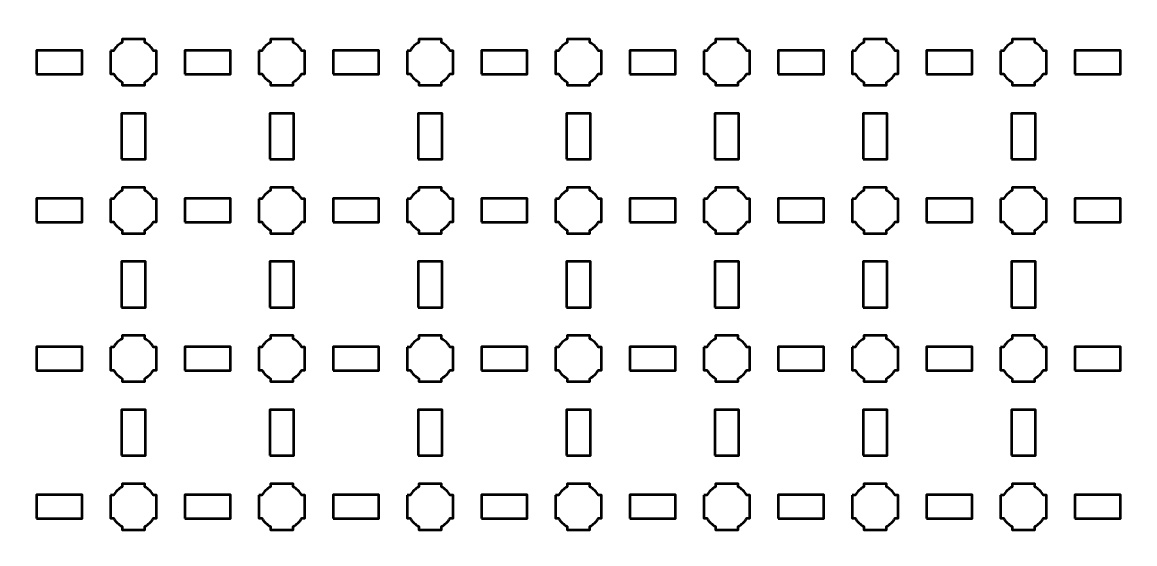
# Model space of a CAD drawing. Header units: centimetres. Extents: x -40.1 to 19.1, y -44.5 to 14.8.
# Drawn here: x -11 to 4, y -30.35 to -23.31 of the extents above; entities that cross this region are included whole.
import ezdxf

# ---------------------------------------------------------------- set-up
doc = ezdxf.new("R2010")
doc.units = ezdxf.units.CM
doc.header["$MEASUREMENT"] = 0
doc.layers.add('Layer 1', color=7, linetype='Continuous')

msp = doc.modelspace()

# ---------------------------------------------------------------- linework, layer by layer
at = {"layer": 'Layer 1', "color": 250, "lineweight": 53}
for points in [[(-10.81, -24.01), (-10.19, -24.01), (-10.19, -23.69), (-10.81, -23.69), (-10.81, -24.01)], [(-8.81, -24.01), (-8.19, -24.01), (-8.19, -23.69), (-8.81, -23.69), (-8.81, -24.01)], [(-6.81, -24.01), (-6.19, -24.01), (-6.19, -23.69), (-6.81, -23.69), (-6.81, -24.01)], [(-4.81, -24.01), (-4.19, -24.01), (-4.19, -23.69), (-4.81, -23.69), (-4.81, -24.01)], [(-2.81, -24.01), (-2.19, -24.01), (-2.19, -23.69), (-2.81, -23.69), (-2.81, -24.01)], [(-0.81, -24.01), (-0.19, -24.01), (-0.19, -23.69), (-0.81, -23.69), (-0.81, -24.01)], [(1.19, -24.01), (1.81, -24.01), (1.81, -23.69), (1.19, -23.69), (1.19, -24.01)], [(3.19, -24.01), (3.81, -24.01), (3.81, -23.69), (3.19, -23.69), (3.19, -24.01)], [(-9.66, -25.16), (-9.34, -25.16), (-9.34, -24.54), (-9.66, -24.54), (-9.66, -25.16)], [(-7.66, -25.16), (-7.34, -25.16), (-7.34, -24.54), (-7.66, -24.54), (-7.66, -25.16)], [(-5.66, -25.16), (-5.34, -25.16), (-5.34, -24.54), (-5.66, -24.54), (-5.66, -25.16)], [(-3.66, -25.16), (-3.34, -25.16), (-3.34, -24.54), (-3.66, -24.54), (-3.66, -25.16)], [(-1.66, -25.16), (-1.34, -25.16), (-1.34, -24.54), (-1.66, -24.54), (-1.66, -25.16)], [(0.34, -25.16), (0.66, -25.16), (0.66, -24.54), (0.34, -24.54), (0.34, -25.16)], [(2.34, -25.16), (2.66, -25.16), (2.66, -24.54), (2.34, -24.54), (2.34, -25.16)], [(-10.81, -26.01), (-10.19, -26.01), (-10.19, -25.69), (-10.81, -25.69), (-10.81, -26.01)], [(-8.81, -26.01), (-8.19, -26.01), (-8.19, -25.69), (-8.81, -25.69), (-8.81, -26.01)], [(-6.81, -26.01), (-6.19, -26.01), (-6.19, -25.69), (-6.81, -25.69), (-6.81, -26.01)], [(-4.81, -26.01), (-4.19, -26.01), (-4.19, -25.69), (-4.81, -25.69), (-4.81, -26.01)], [(-2.81, -26.01), (-2.19, -26.01), (-2.19, -25.69), (-2.81, -25.69), (-2.81, -26.01)], [(-0.81, -26.01), (-0.19, -26.01), (-0.19, -25.69), (-0.81, -25.69), (-0.81, -26.01)], [(1.19, -26.01), (1.81, -26.01), (1.81, -25.69), (1.19, -25.69), (1.19, -26.01)], [(3.19, -26.01), (3.81, -26.01), (3.81, -25.69), (3.19, -25.69), (3.19, -26.01)], [(-9.66, -27.16), (-9.34, -27.16), (-9.34, -26.54), (-9.66, -26.54), (-9.66, -27.16)], [(-7.66, -27.16), (-7.34, -27.16), (-7.34, -26.54), (-7.66, -26.54), (-7.66, -27.16)], [(-5.66, -27.16), (-5.34, -27.16), (-5.34, -26.54), (-5.66, -26.54), (-5.66, -27.16)], [(-3.66, -27.16), (-3.34, -27.16), (-3.34, -26.54), (-3.66, -26.54), (-3.66, -27.16)], [(-1.66, -27.16), (-1.34, -27.16), (-1.34, -26.54), (-1.66, -26.54), (-1.66, -27.16)], [(0.34, -27.16), (0.66, -27.16), (0.66, -26.54), (0.34, -26.54), (0.34, -27.16)], [(2.34, -27.16), (2.66, -27.16), (2.66, -26.54), (2.34, -26.54), (2.34, -27.16)], [(-10.81, -28.01), (-10.19, -28.01), (-10.19, -27.69), (-10.81, -27.69), (-10.81, -28.01)], [(-8.81, -28.01), (-8.19, -28.01), (-8.19, -27.69), (-8.81, -27.69), (-8.81, -28.01)], [(-6.81, -28.01), (-6.19, -28.01), (-6.19, -27.69), (-6.81, -27.69), (-6.81, -28.01)], [(-4.81, -28.01), (-4.19, -28.01), (-4.19, -27.69), (-4.81, -27.69), (-4.81, -28.01)], [(-2.81, -28.01), (-2.19, -28.01), (-2.19, -27.69), (-2.81, -27.69), (-2.81, -28.01)], [(-0.81, -28.01), (-0.19, -28.01), (-0.19, -27.69), (-0.81, -27.69), (-0.81, -28.01)], [(1.19, -28.01), (1.81, -28.01), (1.81, -27.69), (1.19, -27.69), (1.19, -28.01)], [(3.19, -28.01), (3.81, -28.01), (3.81, -27.69), (3.19, -27.69), (3.19, -28.01)], [(-9.66, -29.16), (-9.34, -29.16), (-9.34, -28.54), (-9.66, -28.54), (-9.66, -29.16)], [(-7.66, -29.16), (-7.34, -29.16), (-7.34, -28.54), (-7.66, -28.54), (-7.66, -29.16)], [(-5.66, -29.16), (-5.34, -29.16), (-5.34, -28.54), (-5.66, -28.54), (-5.66, -29.16)], [(-3.66, -29.16), (-3.34, -29.16), (-3.34, -28.54), (-3.66, -28.54), (-3.66, -29.16)], [(-1.66, -29.16), (-1.34, -29.16), (-1.34, -28.54), (-1.66, -28.54), (-1.66, -29.16)], [(0.34, -29.16), (0.66, -29.16), (0.66, -28.54), (0.34, -28.54), (0.34, -29.16)], [(2.34, -29.16), (2.66, -29.16), (2.66, -28.54), (2.34, -28.54), (2.34, -29.16)], [(-10.81, -30.01), (-10.19, -30.01), (-10.19, -29.69), (-10.81, -29.69), (-10.81, -30.01)], [(-8.81, -30.01), (-8.19, -30.01), (-8.19, -29.69), (-8.81, -29.69), (-8.81, -30.01)], [(-6.81, -30.01), (-6.19, -30.01), (-6.19, -29.69), (-6.81, -29.69), (-6.81, -30.01)], [(-4.81, -30.01), (-4.19, -30.01), (-4.19, -29.69), (-4.81, -29.69), (-4.81, -30.01)], [(-2.81, -30.01), (-2.19, -30.01), (-2.19, -29.69), (-2.81, -29.69), (-2.81, -30.01)], [(-0.81, -30.01), (-0.19, -30.01), (-0.19, -29.69), (-0.81, -29.69), (-0.81, -30.01)], [(1.19, -30.01), (1.81, -30.01), (1.81, -29.69), (1.19, -29.69), (1.19, -30.01)], [(3.19, -30.01), (3.81, -30.01), (3.81, -29.69), (3.19, -29.69), (3.19, -30.01)]]:
    msp.add_lwpolyline(points, close=True, dxfattribs=at)
msp.add_open_spline([(-40.15, -44), (-40.15, -44), (-40.15, 14.3), (-40.15, 14.3), (-40.15, 14.3), (-40.15, 14.57609), (-39.92609, 14.8), (-39.65, 14.8), (-39.65, 14.8), (-39.65, 14.8), (18.65, 14.8), (18.65, 14.8), (18.65, 14.8), (18.92609, 14.8), (19.15, 14.57609), (19.15, 14.3), (19.15, 14.3), (19.15, 14.3), (19.15, -44), (19.15, -44), (19.15, -44), (19.15, -44.27609), (18.92609, -44.5), (18.65, -44.5), (18.65, -44.5), (18.65, -44.5), (-39.65, -44.5), (-39.65, -44.5), (-39.65, -44.5), (-39.92609, -44.5), (-40.15, -44.27609), (-40.15, -44)], degree=3, knots=[0, 0, 0, 0, 0.125, 0.125, 0.125, 0.125, 0.25, 0.25, 0.25, 0.25, 0.375, 0.375, 0.375, 0.375, 0.5, 0.5, 0.5, 0.5, 0.625, 0.625, 0.625, 0.625, 0.75, 0.75, 0.75, 0.75, 0.875, 0.875, 0.875, 0.875, 1, 1, 1, 1], dxfattribs=at)
at = {"layer": 'Layer 1', "lineweight": 53}
for points in [[(-9.81, -23.695), (-9.81, -23.695), (-9.76851, -23.695), (-9.76851, -23.695), (-9.76851, -23.695), (-9.74128, -23.64795), (-9.70205, -23.60872), (-9.655, -23.58149), (-9.655, -23.58149), (-9.655, -23.58149), (-9.655, -23.54), (-9.655, -23.54), (-9.655, -23.54), (-9.655, -23.54), (-9.5, -23.54), (-9.5, -23.54), (-9.5, -23.54), (-9.5, -23.54), (-9.345, -23.54), (-9.345, -23.54), (-9.345, -23.54), (-9.345, -23.54), (-9.345, -23.58149), (-9.345, -23.58149), (-9.345, -23.58149), (-9.29795, -23.60872), (-9.25872, -23.64795), (-9.23149, -23.695), (-9.23149, -23.695), (-9.23149, -23.695), (-9.19, -23.695), (-9.19, -23.695), (-9.19, -23.695), (-9.19, -23.695), (-9.19, -23.85), (-9.19, -23.85), (-9.19, -23.85), (-9.19, -23.85), (-9.19, -24.005), (-9.19, -24.005), (-9.19, -24.005), (-9.19, -24.005), (-9.23149, -24.005), (-9.23149, -24.005), (-9.23149, -24.005), (-9.25872, -24.05205), (-9.29795, -24.09128), (-9.345, -24.11851), (-9.345, -24.11851), (-9.345, -24.11851), (-9.345, -24.16), (-9.345, -24.16), (-9.345, -24.16), (-9.345, -24.16), (-9.5, -24.16), (-9.5, -24.16), (-9.5, -24.16), (-9.5, -24.16), (-9.655, -24.16), (-9.655, -24.16), (-9.655, -24.16), (-9.655, -24.16), (-9.655, -24.11851), (-9.655, -24.11851), (-9.655, -24.11851), (-9.70205, -24.09128), (-9.74128, -24.05205), (-9.76851, -24.005), (-9.76851, -24.005), (-9.76851, -24.005), (-9.81, -24.005), (-9.81, -24.005), (-9.81, -24.005), (-9.81, -24.005), (-9.81, -23.85), (-9.81, -23.85), (-9.81, -23.85), (-9.81, -23.85), (-9.81, -23.695), (-9.81, -23.695)], [(-7.81, -23.695), (-7.81, -23.695), (-7.76851, -23.695), (-7.76851, -23.695), (-7.76851, -23.695), (-7.74128, -23.64795), (-7.70205, -23.60872), (-7.655, -23.58149), (-7.655, -23.58149), (-7.655, -23.58149), (-7.655, -23.54), (-7.655, -23.54), (-7.655, -23.54), (-7.655, -23.54), (-7.5, -23.54), (-7.5, -23.54), (-7.5, -23.54), (-7.5, -23.54), (-7.345, -23.54), (-7.345, -23.54), (-7.345, -23.54), (-7.345, -23.54), (-7.345, -23.58149), (-7.345, -23.58149), (-7.345, -23.58149), (-7.29795, -23.60872), (-7.25872, -23.64795), (-7.23149, -23.695), (-7.23149, -23.695), (-7.23149, -23.695), (-7.19, -23.695), (-7.19, -23.695), (-7.19, -23.695), (-7.19, -23.695), (-7.19, -23.85), (-7.19, -23.85), (-7.19, -23.85), (-7.19, -23.85), (-7.19, -24.005), (-7.19, -24.005), (-7.19, -24.005), (-7.19, -24.005), (-7.23149, -24.005), (-7.23149, -24.005), (-7.23149, -24.005), (-7.25872, -24.05205), (-7.29795, -24.09128), (-7.345, -24.11851), (-7.345, -24.11851), (-7.345, -24.11851), (-7.345, -24.16), (-7.345, -24.16), (-7.345, -24.16), (-7.345, -24.16), (-7.5, -24.16), (-7.5, -24.16), (-7.5, -24.16), (-7.5, -24.16), (-7.655, -24.16), (-7.655, -24.16), (-7.655, -24.16), (-7.655, -24.16), (-7.655, -24.11851), (-7.655, -24.11851), (-7.655, -24.11851), (-7.70205, -24.09128), (-7.74128, -24.05205), (-7.76851, -24.005), (-7.76851, -24.005), (-7.76851, -24.005), (-7.81, -24.005), (-7.81, -24.005), (-7.81, -24.005), (-7.81, -24.005), (-7.81, -23.85), (-7.81, -23.85), (-7.81, -23.85), (-7.81, -23.85), (-7.81, -23.695), (-7.81, -23.695)], [(-5.81, -23.695), (-5.81, -23.695), (-5.76851, -23.695), (-5.76851, -23.695), (-5.76851, -23.695), (-5.74128, -23.64795), (-5.70205, -23.60872), (-5.655, -23.58149), (-5.655, -23.58149), (-5.655, -23.58149), (-5.655, -23.54), (-5.655, -23.54), (-5.655, -23.54), (-5.655, -23.54), (-5.5, -23.54), (-5.5, -23.54), (-5.5, -23.54), (-5.5, -23.54), (-5.345, -23.54), (-5.345, -23.54), (-5.345, -23.54), (-5.345, -23.54), (-5.345, -23.58149), (-5.345, -23.58149), (-5.345, -23.58149), (-5.29795, -23.60872), (-5.25872, -23.64795), (-5.23149, -23.695), (-5.23149, -23.695), (-5.23149, -23.695), (-5.19, -23.695), (-5.19, -23.695), (-5.19, -23.695), (-5.19, -23.695), (-5.19, -23.85), (-5.19, -23.85), (-5.19, -23.85), (-5.19, -23.85), (-5.19, -24.005), (-5.19, -24.005), (-5.19, -24.005), (-5.19, -24.005), (-5.23149, -24.005), (-5.23149, -24.005), (-5.23149, -24.005), (-5.25872, -24.05205), (-5.29795, -24.09128), (-5.345, -24.11851), (-5.345, -24.11851), (-5.345, -24.11851), (-5.345, -24.16), (-5.345, -24.16), (-5.345, -24.16), (-5.345, -24.16), (-5.5, -24.16), (-5.5, -24.16), (-5.5, -24.16), (-5.5, -24.16), (-5.655, -24.16), (-5.655, -24.16), (-5.655, -24.16), (-5.655, -24.16), (-5.655, -24.11851), (-5.655, -24.11851), (-5.655, -24.11851), (-5.70205, -24.09128), (-5.74128, -24.05205), (-5.76851, -24.005), (-5.76851, -24.005), (-5.76851, -24.005), (-5.81, -24.005), (-5.81, -24.005), (-5.81, -24.005), (-5.81, -24.005), (-5.81, -23.85), (-5.81, -23.85), (-5.81, -23.85), (-5.81, -23.85), (-5.81, -23.695), (-5.81, -23.695)], [(-3.81, -23.695), (-3.81, -23.695), (-3.76851, -23.695), (-3.76851, -23.695), (-3.76851, -23.695), (-3.74128, -23.64795), (-3.70205, -23.60872), (-3.655, -23.58149), (-3.655, -23.58149), (-3.655, -23.58149), (-3.655, -23.54), (-3.655, -23.54), (-3.655, -23.54), (-3.655, -23.54), (-3.5, -23.54), (-3.5, -23.54), (-3.5, -23.54), (-3.5, -23.54), (-3.345, -23.54), (-3.345, -23.54), (-3.345, -23.54), (-3.345, -23.54), (-3.345, -23.58149), (-3.345, -23.58149), (-3.345, -23.58149), (-3.29795, -23.60872), (-3.25872, -23.64795), (-3.23149, -23.695), (-3.23149, -23.695), (-3.23149, -23.695), (-3.19, -23.695), (-3.19, -23.695), (-3.19, -23.695), (-3.19, -23.695), (-3.19, -23.85), (-3.19, -23.85), (-3.19, -23.85), (-3.19, -23.85), (-3.19, -24.005), (-3.19, -24.005), (-3.19, -24.005), (-3.19, -24.005), (-3.23149, -24.005), (-3.23149, -24.005), (-3.23149, -24.005), (-3.25872, -24.05205), (-3.29795, -24.09128), (-3.345, -24.11851), (-3.345, -24.11851), (-3.345, -24.11851), (-3.345, -24.16), (-3.345, -24.16), (-3.345, -24.16), (-3.345, -24.16), (-3.5, -24.16), (-3.5, -24.16), (-3.5, -24.16), (-3.5, -24.16), (-3.655, -24.16), (-3.655, -24.16), (-3.655, -24.16), (-3.655, -24.16), (-3.655, -24.11851), (-3.655, -24.11851), (-3.655, -24.11851), (-3.70205, -24.09128), (-3.74128, -24.05205), (-3.76851, -24.005), (-3.76851, -24.005), (-3.76851, -24.005), (-3.81, -24.005), (-3.81, -24.005), (-3.81, -24.005), (-3.81, -24.005), (-3.81, -23.85), (-3.81, -23.85), (-3.81, -23.85), (-3.81, -23.85), (-3.81, -23.695), (-3.81, -23.695)], [(-1.81, -23.695), (-1.81, -23.695), (-1.76851, -23.695), (-1.76851, -23.695), (-1.76851, -23.695), (-1.74128, -23.64795), (-1.70205, -23.60872), (-1.655, -23.58149), (-1.655, -23.58149), (-1.655, -23.58149), (-1.655, -23.54), (-1.655, -23.54), (-1.655, -23.54), (-1.655, -23.54), (-1.5, -23.54), (-1.5, -23.54), (-1.5, -23.54), (-1.5, -23.54), (-1.345, -23.54), (-1.345, -23.54), (-1.345, -23.54), (-1.345, -23.54), (-1.345, -23.58149), (-1.345, -23.58149), (-1.345, -23.58149), (-1.29795, -23.60872), (-1.25872, -23.64795), (-1.23149, -23.695), (-1.23149, -23.695), (-1.23149, -23.695), (-1.19, -23.695), (-1.19, -23.695), (-1.19, -23.695), (-1.19, -23.695), (-1.19, -23.85), (-1.19, -23.85), (-1.19, -23.85), (-1.19, -23.85), (-1.19, -24.005), (-1.19, -24.005), (-1.19, -24.005), (-1.19, -24.005), (-1.23149, -24.005), (-1.23149, -24.005), (-1.23149, -24.005), (-1.25872, -24.05205), (-1.29795, -24.09128), (-1.345, -24.11851), (-1.345, -24.11851), (-1.345, -24.11851), (-1.345, -24.16), (-1.345, -24.16), (-1.345, -24.16), (-1.345, -24.16), (-1.5, -24.16), (-1.5, -24.16), (-1.5, -24.16), (-1.5, -24.16), (-1.655, -24.16), (-1.655, -24.16), (-1.655, -24.16), (-1.655, -24.16), (-1.655, -24.11851), (-1.655, -24.11851), (-1.655, -24.11851), (-1.70205, -24.09128), (-1.74128, -24.05205), (-1.76851, -24.005), (-1.76851, -24.005), (-1.76851, -24.005), (-1.81, -24.005), (-1.81, -24.005), (-1.81, -24.005), (-1.81, -24.005), (-1.81, -23.85), (-1.81, -23.85), (-1.81, -23.85), (-1.81, -23.85), (-1.81, -23.695), (-1.81, -23.695)], [(0.19, -23.695), (0.19, -23.695), (0.23149, -23.695), (0.23149, -23.695), (0.23149, -23.695), (0.25872, -23.64795), (0.29795, -23.60872), (0.345, -23.58149), (0.345, -23.58149), (0.345, -23.58149), (0.345, -23.54), (0.345, -23.54), (0.345, -23.54), (0.345, -23.54), (0.5, -23.54), (0.5, -23.54), (0.5, -23.54), (0.5, -23.54), (0.655, -23.54), (0.655, -23.54), (0.655, -23.54), (0.655, -23.54), (0.655, -23.58149), (0.655, -23.58149), (0.655, -23.58149), (0.70205, -23.60872), (0.74128, -23.64795), (0.76851, -23.695), (0.76851, -23.695), (0.76851, -23.695), (0.81, -23.695), (0.81, -23.695), (0.81, -23.695), (0.81, -23.695), (0.81, -23.85), (0.81, -23.85), (0.81, -23.85), (0.81, -23.85), (0.81, -24.005), (0.81, -24.005), (0.81, -24.005), (0.81, -24.005), (0.76851, -24.005), (0.76851, -24.005), (0.76851, -24.005), (0.74128, -24.05205), (0.70205, -24.09128), (0.655, -24.11851), (0.655, -24.11851), (0.655, -24.11851), (0.655, -24.16), (0.655, -24.16), (0.655, -24.16), (0.655, -24.16), (0.5, -24.16), (0.5, -24.16), (0.5, -24.16), (0.5, -24.16), (0.345, -24.16), (0.345, -24.16), (0.345, -24.16), (0.345, -24.16), (0.345, -24.11851), (0.345, -24.11851), (0.345, -24.11851), (0.29795, -24.09128), (0.25872, -24.05205), (0.23149, -24.005), (0.23149, -24.005), (0.23149, -24.005), (0.19, -24.005), (0.19, -24.005), (0.19, -24.005), (0.19, -24.005), (0.19, -23.85), (0.19, -23.85), (0.19, -23.85), (0.19, -23.85), (0.19, -23.695), (0.19, -23.695)], [(2.19, -23.695), (2.19, -23.695), (2.23149, -23.695), (2.23149, -23.695), (2.23149, -23.695), (2.25872, -23.64795), (2.29795, -23.60872), (2.345, -23.58149), (2.345, -23.58149), (2.345, -23.58149), (2.345, -23.54), (2.345, -23.54), (2.345, -23.54), (2.345, -23.54), (2.5, -23.54), (2.5, -23.54), (2.5, -23.54), (2.5, -23.54), (2.655, -23.54), (2.655, -23.54), (2.655, -23.54), (2.655, -23.54), (2.655, -23.58149), (2.655, -23.58149), (2.655, -23.58149), (2.70205, -23.60872), (2.74128, -23.64795), (2.76851, -23.695), (2.76851, -23.695), (2.76851, -23.695), (2.81, -23.695), (2.81, -23.695), (2.81, -23.695), (2.81, -23.695), (2.81, -23.85), (2.81, -23.85), (2.81, -23.85), (2.81, -23.85), (2.81, -24.005), (2.81, -24.005), (2.81, -24.005), (2.81, -24.005), (2.76851, -24.005), (2.76851, -24.005), (2.76851, -24.005), (2.74128, -24.05205), (2.70205, -24.09128), (2.655, -24.11851), (2.655, -24.11851), (2.655, -24.11851), (2.655, -24.16), (2.655, -24.16), (2.655, -24.16), (2.655, -24.16), (2.5, -24.16), (2.5, -24.16), (2.5, -24.16), (2.5, -24.16), (2.345, -24.16), (2.345, -24.16), (2.345, -24.16), (2.345, -24.16), (2.345, -24.11851), (2.345, -24.11851), (2.345, -24.11851), (2.29795, -24.09128), (2.25872, -24.05205), (2.23149, -24.005), (2.23149, -24.005), (2.23149, -24.005), (2.19, -24.005), (2.19, -24.005), (2.19, -24.005), (2.19, -24.005), (2.19, -23.85), (2.19, -23.85), (2.19, -23.85), (2.19, -23.85), (2.19, -23.695), (2.19, -23.695)], [(-9.81, -25.695), (-9.81, -25.695), (-9.76851, -25.695), (-9.76851, -25.695), (-9.76851, -25.695), (-9.74128, -25.64795), (-9.70205, -25.60872), (-9.655, -25.58149), (-9.655, -25.58149), (-9.655, -25.58149), (-9.655, -25.54), (-9.655, -25.54), (-9.655, -25.54), (-9.655, -25.54), (-9.5, -25.54), (-9.5, -25.54), (-9.5, -25.54), (-9.5, -25.54), (-9.345, -25.54), (-9.345, -25.54), (-9.345, -25.54), (-9.345, -25.54), (-9.345, -25.58149), (-9.345, -25.58149), (-9.345, -25.58149), (-9.29795, -25.60872), (-9.25872, -25.64795), (-9.23149, -25.695), (-9.23149, -25.695), (-9.23149, -25.695), (-9.19, -25.695), (-9.19, -25.695), (-9.19, -25.695), (-9.19, -25.695), (-9.19, -25.85), (-9.19, -25.85), (-9.19, -25.85), (-9.19, -25.85), (-9.19, -26.005), (-9.19, -26.005), (-9.19, -26.005), (-9.19, -26.005), (-9.23149, -26.005), (-9.23149, -26.005), (-9.23149, -26.005), (-9.25872, -26.05205), (-9.29795, -26.09128), (-9.345, -26.11851), (-9.345, -26.11851), (-9.345, -26.11851), (-9.345, -26.16), (-9.345, -26.16), (-9.345, -26.16), (-9.345, -26.16), (-9.5, -26.16), (-9.5, -26.16), (-9.5, -26.16), (-9.5, -26.16), (-9.655, -26.16), (-9.655, -26.16), (-9.655, -26.16), (-9.655, -26.16), (-9.655, -26.11851), (-9.655, -26.11851), (-9.655, -26.11851), (-9.70205, -26.09128), (-9.74128, -26.05205), (-9.76851, -26.005), (-9.76851, -26.005), (-9.76851, -26.005), (-9.81, -26.005), (-9.81, -26.005), (-9.81, -26.005), (-9.81, -26.005), (-9.81, -25.85), (-9.81, -25.85), (-9.81, -25.85), (-9.81, -25.85), (-9.81, -25.695), (-9.81, -25.695)], [(-7.81, -25.695), (-7.81, -25.695), (-7.76851, -25.695), (-7.76851, -25.695), (-7.76851, -25.695), (-7.74128, -25.64795), (-7.70205, -25.60872), (-7.655, -25.58149), (-7.655, -25.58149), (-7.655, -25.58149), (-7.655, -25.54), (-7.655, -25.54), (-7.655, -25.54), (-7.655, -25.54), (-7.5, -25.54), (-7.5, -25.54), (-7.5, -25.54), (-7.5, -25.54), (-7.345, -25.54), (-7.345, -25.54), (-7.345, -25.54), (-7.345, -25.54), (-7.345, -25.58149), (-7.345, -25.58149), (-7.345, -25.58149), (-7.29795, -25.60872), (-7.25872, -25.64795), (-7.23149, -25.695), (-7.23149, -25.695), (-7.23149, -25.695), (-7.19, -25.695), (-7.19, -25.695), (-7.19, -25.695), (-7.19, -25.695), (-7.19, -25.85), (-7.19, -25.85), (-7.19, -25.85), (-7.19, -25.85), (-7.19, -26.005), (-7.19, -26.005), (-7.19, -26.005), (-7.19, -26.005), (-7.23149, -26.005), (-7.23149, -26.005), (-7.23149, -26.005), (-7.25872, -26.05205), (-7.29795, -26.09128), (-7.345, -26.11851), (-7.345, -26.11851), (-7.345, -26.11851), (-7.345, -26.16), (-7.345, -26.16), (-7.345, -26.16), (-7.345, -26.16), (-7.5, -26.16), (-7.5, -26.16), (-7.5, -26.16), (-7.5, -26.16), (-7.655, -26.16), (-7.655, -26.16), (-7.655, -26.16), (-7.655, -26.16), (-7.655, -26.11851), (-7.655, -26.11851), (-7.655, -26.11851), (-7.70205, -26.09128), (-7.74128, -26.05205), (-7.76851, -26.005), (-7.76851, -26.005), (-7.76851, -26.005), (-7.81, -26.005), (-7.81, -26.005), (-7.81, -26.005), (-7.81, -26.005), (-7.81, -25.85), (-7.81, -25.85), (-7.81, -25.85), (-7.81, -25.85), (-7.81, -25.695), (-7.81, -25.695)], [(-5.81, -25.695), (-5.81, -25.695), (-5.76851, -25.695), (-5.76851, -25.695), (-5.76851, -25.695), (-5.74128, -25.64795), (-5.70205, -25.60872), (-5.655, -25.58149), (-5.655, -25.58149), (-5.655, -25.58149), (-5.655, -25.54), (-5.655, -25.54), (-5.655, -25.54), (-5.655, -25.54), (-5.5, -25.54), (-5.5, -25.54), (-5.5, -25.54), (-5.5, -25.54), (-5.345, -25.54), (-5.345, -25.54), (-5.345, -25.54), (-5.345, -25.54), (-5.345, -25.58149), (-5.345, -25.58149), (-5.345, -25.58149), (-5.29795, -25.60872), (-5.25872, -25.64795), (-5.23149, -25.695), (-5.23149, -25.695), (-5.23149, -25.695), (-5.19, -25.695), (-5.19, -25.695), (-5.19, -25.695), (-5.19, -25.695), (-5.19, -25.85), (-5.19, -25.85), (-5.19, -25.85), (-5.19, -25.85), (-5.19, -26.005), (-5.19, -26.005), (-5.19, -26.005), (-5.19, -26.005), (-5.23149, -26.005), (-5.23149, -26.005), (-5.23149, -26.005), (-5.25872, -26.05205), (-5.29795, -26.09128), (-5.345, -26.11851), (-5.345, -26.11851), (-5.345, -26.11851), (-5.345, -26.16), (-5.345, -26.16), (-5.345, -26.16), (-5.345, -26.16), (-5.5, -26.16), (-5.5, -26.16), (-5.5, -26.16), (-5.5, -26.16), (-5.655, -26.16), (-5.655, -26.16), (-5.655, -26.16), (-5.655, -26.16), (-5.655, -26.11851), (-5.655, -26.11851), (-5.655, -26.11851), (-5.70205, -26.09128), (-5.74128, -26.05205), (-5.76851, -26.005), (-5.76851, -26.005), (-5.76851, -26.005), (-5.81, -26.005), (-5.81, -26.005), (-5.81, -26.005), (-5.81, -26.005), (-5.81, -25.85), (-5.81, -25.85), (-5.81, -25.85), (-5.81, -25.85), (-5.81, -25.695), (-5.81, -25.695)], [(-3.81, -25.695), (-3.81, -25.695), (-3.76851, -25.695), (-3.76851, -25.695), (-3.76851, -25.695), (-3.74128, -25.64795), (-3.70205, -25.60872), (-3.655, -25.58149), (-3.655, -25.58149), (-3.655, -25.58149), (-3.655, -25.54), (-3.655, -25.54), (-3.655, -25.54), (-3.655, -25.54), (-3.5, -25.54), (-3.5, -25.54), (-3.5, -25.54), (-3.5, -25.54), (-3.345, -25.54), (-3.345, -25.54), (-3.345, -25.54), (-3.345, -25.54), (-3.345, -25.58149), (-3.345, -25.58149), (-3.345, -25.58149), (-3.29795, -25.60872), (-3.25872, -25.64795), (-3.23149, -25.695), (-3.23149, -25.695), (-3.23149, -25.695), (-3.19, -25.695), (-3.19, -25.695), (-3.19, -25.695), (-3.19, -25.695), (-3.19, -25.85), (-3.19, -25.85), (-3.19, -25.85), (-3.19, -25.85), (-3.19, -26.005), (-3.19, -26.005), (-3.19, -26.005), (-3.19, -26.005), (-3.23149, -26.005), (-3.23149, -26.005), (-3.23149, -26.005), (-3.25872, -26.05205), (-3.29795, -26.09128), (-3.345, -26.11851), (-3.345, -26.11851), (-3.345, -26.11851), (-3.345, -26.16), (-3.345, -26.16), (-3.345, -26.16), (-3.345, -26.16), (-3.5, -26.16), (-3.5, -26.16), (-3.5, -26.16), (-3.5, -26.16), (-3.655, -26.16), (-3.655, -26.16), (-3.655, -26.16), (-3.655, -26.16), (-3.655, -26.11851), (-3.655, -26.11851), (-3.655, -26.11851), (-3.70205, -26.09128), (-3.74128, -26.05205), (-3.76851, -26.005), (-3.76851, -26.005), (-3.76851, -26.005), (-3.81, -26.005), (-3.81, -26.005), (-3.81, -26.005), (-3.81, -26.005), (-3.81, -25.85), (-3.81, -25.85), (-3.81, -25.85), (-3.81, -25.85), (-3.81, -25.695), (-3.81, -25.695)], [(-1.81, -25.695), (-1.81, -25.695), (-1.76851, -25.695), (-1.76851, -25.695), (-1.76851, -25.695), (-1.74128, -25.64795), (-1.70205, -25.60872), (-1.655, -25.58149), (-1.655, -25.58149), (-1.655, -25.58149), (-1.655, -25.54), (-1.655, -25.54), (-1.655, -25.54), (-1.655, -25.54), (-1.5, -25.54), (-1.5, -25.54), (-1.5, -25.54), (-1.5, -25.54), (-1.345, -25.54), (-1.345, -25.54), (-1.345, -25.54), (-1.345, -25.54), (-1.345, -25.58149), (-1.345, -25.58149), (-1.345, -25.58149), (-1.29795, -25.60872), (-1.25872, -25.64795), (-1.23149, -25.695), (-1.23149, -25.695), (-1.23149, -25.695), (-1.19, -25.695), (-1.19, -25.695), (-1.19, -25.695), (-1.19, -25.695), (-1.19, -25.85), (-1.19, -25.85), (-1.19, -25.85), (-1.19, -25.85), (-1.19, -26.005), (-1.19, -26.005), (-1.19, -26.005), (-1.19, -26.005), (-1.23149, -26.005), (-1.23149, -26.005), (-1.23149, -26.005), (-1.25872, -26.05205), (-1.29795, -26.09128), (-1.345, -26.11851), (-1.345, -26.11851), (-1.345, -26.11851), (-1.345, -26.16), (-1.345, -26.16), (-1.345, -26.16), (-1.345, -26.16), (-1.5, -26.16), (-1.5, -26.16), (-1.5, -26.16), (-1.5, -26.16), (-1.655, -26.16), (-1.655, -26.16), (-1.655, -26.16), (-1.655, -26.16), (-1.655, -26.11851), (-1.655, -26.11851), (-1.655, -26.11851), (-1.70205, -26.09128), (-1.74128, -26.05205), (-1.76851, -26.005), (-1.76851, -26.005), (-1.76851, -26.005), (-1.81, -26.005), (-1.81, -26.005), (-1.81, -26.005), (-1.81, -26.005), (-1.81, -25.85), (-1.81, -25.85), (-1.81, -25.85), (-1.81, -25.85), (-1.81, -25.695), (-1.81, -25.695)], [(0.19, -25.695), (0.19, -25.695), (0.23149, -25.695), (0.23149, -25.695), (0.23149, -25.695), (0.25872, -25.64795), (0.29795, -25.60872), (0.345, -25.58149), (0.345, -25.58149), (0.345, -25.58149), (0.345, -25.54), (0.345, -25.54), (0.345, -25.54), (0.345, -25.54), (0.5, -25.54), (0.5, -25.54), (0.5, -25.54), (0.5, -25.54), (0.655, -25.54), (0.655, -25.54), (0.655, -25.54), (0.655, -25.54), (0.655, -25.58149), (0.655, -25.58149), (0.655, -25.58149), (0.70205, -25.60872), (0.74128, -25.64795), (0.76851, -25.695), (0.76851, -25.695), (0.76851, -25.695), (0.81, -25.695), (0.81, -25.695), (0.81, -25.695), (0.81, -25.695), (0.81, -25.85), (0.81, -25.85), (0.81, -25.85), (0.81, -25.85), (0.81, -26.005), (0.81, -26.005), (0.81, -26.005), (0.81, -26.005), (0.76851, -26.005), (0.76851, -26.005), (0.76851, -26.005), (0.74128, -26.05205), (0.70205, -26.09128), (0.655, -26.11851), (0.655, -26.11851), (0.655, -26.11851), (0.655, -26.16), (0.655, -26.16), (0.655, -26.16), (0.655, -26.16), (0.5, -26.16), (0.5, -26.16), (0.5, -26.16), (0.5, -26.16), (0.345, -26.16), (0.345, -26.16), (0.345, -26.16), (0.345, -26.16), (0.345, -26.11851), (0.345, -26.11851), (0.345, -26.11851), (0.29795, -26.09128), (0.25872, -26.05205), (0.23149, -26.005), (0.23149, -26.005), (0.23149, -26.005), (0.19, -26.005), (0.19, -26.005), (0.19, -26.005), (0.19, -26.005), (0.19, -25.85), (0.19, -25.85), (0.19, -25.85), (0.19, -25.85), (0.19, -25.695), (0.19, -25.695)], [(2.19, -25.695), (2.19, -25.695), (2.23149, -25.695), (2.23149, -25.695), (2.23149, -25.695), (2.25872, -25.64795), (2.29795, -25.60872), (2.345, -25.58149), (2.345, -25.58149), (2.345, -25.58149), (2.345, -25.54), (2.345, -25.54), (2.345, -25.54), (2.345, -25.54), (2.5, -25.54), (2.5, -25.54), (2.5, -25.54), (2.5, -25.54), (2.655, -25.54), (2.655, -25.54), (2.655, -25.54), (2.655, -25.54), (2.655, -25.58149), (2.655, -25.58149), (2.655, -25.58149), (2.70205, -25.60872), (2.74128, -25.64795), (2.76851, -25.695), (2.76851, -25.695), (2.76851, -25.695), (2.81, -25.695), (2.81, -25.695), (2.81, -25.695), (2.81, -25.695), (2.81, -25.85), (2.81, -25.85), (2.81, -25.85), (2.81, -25.85), (2.81, -26.005), (2.81, -26.005), (2.81, -26.005), (2.81, -26.005), (2.76851, -26.005), (2.76851, -26.005), (2.76851, -26.005), (2.74128, -26.05205), (2.70205, -26.09128), (2.655, -26.11851), (2.655, -26.11851), (2.655, -26.11851), (2.655, -26.16), (2.655, -26.16), (2.655, -26.16), (2.655, -26.16), (2.5, -26.16), (2.5, -26.16), (2.5, -26.16), (2.5, -26.16), (2.345, -26.16), (2.345, -26.16), (2.345, -26.16), (2.345, -26.16), (2.345, -26.11851), (2.345, -26.11851), (2.345, -26.11851), (2.29795, -26.09128), (2.25872, -26.05205), (2.23149, -26.005), (2.23149, -26.005), (2.23149, -26.005), (2.19, -26.005), (2.19, -26.005), (2.19, -26.005), (2.19, -26.005), (2.19, -25.85), (2.19, -25.85), (2.19, -25.85), (2.19, -25.85), (2.19, -25.695), (2.19, -25.695)], [(-9.81, -27.695), (-9.81, -27.695), (-9.76851, -27.695), (-9.76851, -27.695), (-9.76851, -27.695), (-9.74128, -27.64795), (-9.70205, -27.60872), (-9.655, -27.58149), (-9.655, -27.58149), (-9.655, -27.58149), (-9.655, -27.54), (-9.655, -27.54), (-9.655, -27.54), (-9.655, -27.54), (-9.5, -27.54), (-9.5, -27.54), (-9.5, -27.54), (-9.5, -27.54), (-9.345, -27.54), (-9.345, -27.54), (-9.345, -27.54), (-9.345, -27.54), (-9.345, -27.58149), (-9.345, -27.58149), (-9.345, -27.58149), (-9.29795, -27.60872), (-9.25872, -27.64795), (-9.23149, -27.695), (-9.23149, -27.695), (-9.23149, -27.695), (-9.19, -27.695), (-9.19, -27.695), (-9.19, -27.695), (-9.19, -27.695), (-9.19, -27.85), (-9.19, -27.85), (-9.19, -27.85), (-9.19, -27.85), (-9.19, -28.005), (-9.19, -28.005), (-9.19, -28.005), (-9.19, -28.005), (-9.23149, -28.005), (-9.23149, -28.005), (-9.23149, -28.005), (-9.25872, -28.05205), (-9.29795, -28.09128), (-9.345, -28.11851), (-9.345, -28.11851), (-9.345, -28.11851), (-9.345, -28.16), (-9.345, -28.16), (-9.345, -28.16), (-9.345, -28.16), (-9.5, -28.16), (-9.5, -28.16), (-9.5, -28.16), (-9.5, -28.16), (-9.655, -28.16), (-9.655, -28.16), (-9.655, -28.16), (-9.655, -28.16), (-9.655, -28.11851), (-9.655, -28.11851), (-9.655, -28.11851), (-9.70205, -28.09128), (-9.74128, -28.05205), (-9.76851, -28.005), (-9.76851, -28.005), (-9.76851, -28.005), (-9.81, -28.005), (-9.81, -28.005), (-9.81, -28.005), (-9.81, -28.005), (-9.81, -27.85), (-9.81, -27.85), (-9.81, -27.85), (-9.81, -27.85), (-9.81, -27.695), (-9.81, -27.695)], [(-7.81, -27.695), (-7.81, -27.695), (-7.76851, -27.695), (-7.76851, -27.695), (-7.76851, -27.695), (-7.74128, -27.64795), (-7.70205, -27.60872), (-7.655, -27.58149), (-7.655, -27.58149), (-7.655, -27.58149), (-7.655, -27.54), (-7.655, -27.54), (-7.655, -27.54), (-7.655, -27.54), (-7.5, -27.54), (-7.5, -27.54), (-7.5, -27.54), (-7.5, -27.54), (-7.345, -27.54), (-7.345, -27.54), (-7.345, -27.54), (-7.345, -27.54), (-7.345, -27.58149), (-7.345, -27.58149), (-7.345, -27.58149), (-7.29795, -27.60872), (-7.25872, -27.64795), (-7.23149, -27.695), (-7.23149, -27.695), (-7.23149, -27.695), (-7.19, -27.695), (-7.19, -27.695), (-7.19, -27.695), (-7.19, -27.695), (-7.19, -27.85), (-7.19, -27.85), (-7.19, -27.85), (-7.19, -27.85), (-7.19, -28.005), (-7.19, -28.005), (-7.19, -28.005), (-7.19, -28.005), (-7.23149, -28.005), (-7.23149, -28.005), (-7.23149, -28.005), (-7.25872, -28.05205), (-7.29795, -28.09128), (-7.345, -28.11851), (-7.345, -28.11851), (-7.345, -28.11851), (-7.345, -28.16), (-7.345, -28.16), (-7.345, -28.16), (-7.345, -28.16), (-7.5, -28.16), (-7.5, -28.16), (-7.5, -28.16), (-7.5, -28.16), (-7.655, -28.16), (-7.655, -28.16), (-7.655, -28.16), (-7.655, -28.16), (-7.655, -28.11851), (-7.655, -28.11851), (-7.655, -28.11851), (-7.70205, -28.09128), (-7.74128, -28.05205), (-7.76851, -28.005), (-7.76851, -28.005), (-7.76851, -28.005), (-7.81, -28.005), (-7.81, -28.005), (-7.81, -28.005), (-7.81, -28.005), (-7.81, -27.85), (-7.81, -27.85), (-7.81, -27.85), (-7.81, -27.85), (-7.81, -27.695), (-7.81, -27.695)], [(-5.81, -27.695), (-5.81, -27.695), (-5.76851, -27.695), (-5.76851, -27.695), (-5.76851, -27.695), (-5.74128, -27.64795), (-5.70205, -27.60872), (-5.655, -27.58149), (-5.655, -27.58149), (-5.655, -27.58149), (-5.655, -27.54), (-5.655, -27.54), (-5.655, -27.54), (-5.655, -27.54), (-5.5, -27.54), (-5.5, -27.54), (-5.5, -27.54), (-5.5, -27.54), (-5.345, -27.54), (-5.345, -27.54), (-5.345, -27.54), (-5.345, -27.54), (-5.345, -27.58149), (-5.345, -27.58149), (-5.345, -27.58149), (-5.29795, -27.60872), (-5.25872, -27.64795), (-5.23149, -27.695), (-5.23149, -27.695), (-5.23149, -27.695), (-5.19, -27.695), (-5.19, -27.695), (-5.19, -27.695), (-5.19, -27.695), (-5.19, -27.85), (-5.19, -27.85), (-5.19, -27.85), (-5.19, -27.85), (-5.19, -28.005), (-5.19, -28.005), (-5.19, -28.005), (-5.19, -28.005), (-5.23149, -28.005), (-5.23149, -28.005), (-5.23149, -28.005), (-5.25872, -28.05205), (-5.29795, -28.09128), (-5.345, -28.11851), (-5.345, -28.11851), (-5.345, -28.11851), (-5.345, -28.16), (-5.345, -28.16), (-5.345, -28.16), (-5.345, -28.16), (-5.5, -28.16), (-5.5, -28.16), (-5.5, -28.16), (-5.5, -28.16), (-5.655, -28.16), (-5.655, -28.16), (-5.655, -28.16), (-5.655, -28.16), (-5.655, -28.11851), (-5.655, -28.11851), (-5.655, -28.11851), (-5.70205, -28.09128), (-5.74128, -28.05205), (-5.76851, -28.005), (-5.76851, -28.005), (-5.76851, -28.005), (-5.81, -28.005), (-5.81, -28.005), (-5.81, -28.005), (-5.81, -28.005), (-5.81, -27.85), (-5.81, -27.85), (-5.81, -27.85), (-5.81, -27.85), (-5.81, -27.695), (-5.81, -27.695)], [(-3.81, -27.695), (-3.81, -27.695), (-3.76851, -27.695), (-3.76851, -27.695), (-3.76851, -27.695), (-3.74128, -27.64795), (-3.70205, -27.60872), (-3.655, -27.58149), (-3.655, -27.58149), (-3.655, -27.58149), (-3.655, -27.54), (-3.655, -27.54), (-3.655, -27.54), (-3.655, -27.54), (-3.5, -27.54), (-3.5, -27.54), (-3.5, -27.54), (-3.5, -27.54), (-3.345, -27.54), (-3.345, -27.54), (-3.345, -27.54), (-3.345, -27.54), (-3.345, -27.58149), (-3.345, -27.58149), (-3.345, -27.58149), (-3.29795, -27.60872), (-3.25872, -27.64795), (-3.23149, -27.695), (-3.23149, -27.695), (-3.23149, -27.695), (-3.19, -27.695), (-3.19, -27.695), (-3.19, -27.695), (-3.19, -27.695), (-3.19, -27.85), (-3.19, -27.85), (-3.19, -27.85), (-3.19, -27.85), (-3.19, -28.005), (-3.19, -28.005), (-3.19, -28.005), (-3.19, -28.005), (-3.23149, -28.005), (-3.23149, -28.005), (-3.23149, -28.005), (-3.25872, -28.05205), (-3.29795, -28.09128), (-3.345, -28.11851), (-3.345, -28.11851), (-3.345, -28.11851), (-3.345, -28.16), (-3.345, -28.16), (-3.345, -28.16), (-3.345, -28.16), (-3.5, -28.16), (-3.5, -28.16), (-3.5, -28.16), (-3.5, -28.16), (-3.655, -28.16), (-3.655, -28.16), (-3.655, -28.16), (-3.655, -28.16), (-3.655, -28.11851), (-3.655, -28.11851), (-3.655, -28.11851), (-3.70205, -28.09128), (-3.74128, -28.05205), (-3.76851, -28.005), (-3.76851, -28.005), (-3.76851, -28.005), (-3.81, -28.005), (-3.81, -28.005), (-3.81, -28.005), (-3.81, -28.005), (-3.81, -27.85), (-3.81, -27.85), (-3.81, -27.85), (-3.81, -27.85), (-3.81, -27.695), (-3.81, -27.695)], [(-1.81, -27.695), (-1.81, -27.695), (-1.76851, -27.695), (-1.76851, -27.695), (-1.76851, -27.695), (-1.74128, -27.64795), (-1.70205, -27.60872), (-1.655, -27.58149), (-1.655, -27.58149), (-1.655, -27.58149), (-1.655, -27.54), (-1.655, -27.54), (-1.655, -27.54), (-1.655, -27.54), (-1.5, -27.54), (-1.5, -27.54), (-1.5, -27.54), (-1.5, -27.54), (-1.345, -27.54), (-1.345, -27.54), (-1.345, -27.54), (-1.345, -27.54), (-1.345, -27.58149), (-1.345, -27.58149), (-1.345, -27.58149), (-1.29795, -27.60872), (-1.25872, -27.64795), (-1.23149, -27.695), (-1.23149, -27.695), (-1.23149, -27.695), (-1.19, -27.695), (-1.19, -27.695), (-1.19, -27.695), (-1.19, -27.695), (-1.19, -27.85), (-1.19, -27.85), (-1.19, -27.85), (-1.19, -27.85), (-1.19, -28.005), (-1.19, -28.005), (-1.19, -28.005), (-1.19, -28.005), (-1.23149, -28.005), (-1.23149, -28.005), (-1.23149, -28.005), (-1.25872, -28.05205), (-1.29795, -28.09128), (-1.345, -28.11851), (-1.345, -28.11851), (-1.345, -28.11851), (-1.345, -28.16), (-1.345, -28.16), (-1.345, -28.16), (-1.345, -28.16), (-1.5, -28.16), (-1.5, -28.16), (-1.5, -28.16), (-1.5, -28.16), (-1.655, -28.16), (-1.655, -28.16), (-1.655, -28.16), (-1.655, -28.16), (-1.655, -28.11851), (-1.655, -28.11851), (-1.655, -28.11851), (-1.70205, -28.09128), (-1.74128, -28.05205), (-1.76851, -28.005), (-1.76851, -28.005), (-1.76851, -28.005), (-1.81, -28.005), (-1.81, -28.005), (-1.81, -28.005), (-1.81, -28.005), (-1.81, -27.85), (-1.81, -27.85), (-1.81, -27.85), (-1.81, -27.85), (-1.81, -27.695), (-1.81, -27.695)], [(0.19, -27.695), (0.19, -27.695), (0.23149, -27.695), (0.23149, -27.695), (0.23149, -27.695), (0.25872, -27.64795), (0.29795, -27.60872), (0.345, -27.58149), (0.345, -27.58149), (0.345, -27.58149), (0.345, -27.54), (0.345, -27.54), (0.345, -27.54), (0.345, -27.54), (0.5, -27.54), (0.5, -27.54), (0.5, -27.54), (0.5, -27.54), (0.655, -27.54), (0.655, -27.54), (0.655, -27.54), (0.655, -27.54), (0.655, -27.58149), (0.655, -27.58149), (0.655, -27.58149), (0.70205, -27.60872), (0.74128, -27.64795), (0.76851, -27.695), (0.76851, -27.695), (0.76851, -27.695), (0.81, -27.695), (0.81, -27.695), (0.81, -27.695), (0.81, -27.695), (0.81, -27.85), (0.81, -27.85), (0.81, -27.85), (0.81, -27.85), (0.81, -28.005), (0.81, -28.005), (0.81, -28.005), (0.81, -28.005), (0.76851, -28.005), (0.76851, -28.005), (0.76851, -28.005), (0.74128, -28.05205), (0.70205, -28.09128), (0.655, -28.11851), (0.655, -28.11851), (0.655, -28.11851), (0.655, -28.16), (0.655, -28.16), (0.655, -28.16), (0.655, -28.16), (0.5, -28.16), (0.5, -28.16), (0.5, -28.16), (0.5, -28.16), (0.345, -28.16), (0.345, -28.16), (0.345, -28.16), (0.345, -28.16), (0.345, -28.11851), (0.345, -28.11851), (0.345, -28.11851), (0.29795, -28.09128), (0.25872, -28.05205), (0.23149, -28.005), (0.23149, -28.005), (0.23149, -28.005), (0.19, -28.005), (0.19, -28.005), (0.19, -28.005), (0.19, -28.005), (0.19, -27.85), (0.19, -27.85), (0.19, -27.85), (0.19, -27.85), (0.19, -27.695), (0.19, -27.695)], [(2.19, -27.695), (2.19, -27.695), (2.23149, -27.695), (2.23149, -27.695), (2.23149, -27.695), (2.25872, -27.64795), (2.29795, -27.60872), (2.345, -27.58149), (2.345, -27.58149), (2.345, -27.58149), (2.345, -27.54), (2.345, -27.54), (2.345, -27.54), (2.345, -27.54), (2.5, -27.54), (2.5, -27.54), (2.5, -27.54), (2.5, -27.54), (2.655, -27.54), (2.655, -27.54), (2.655, -27.54), (2.655, -27.54), (2.655, -27.58149), (2.655, -27.58149), (2.655, -27.58149), (2.70205, -27.60872), (2.74128, -27.64795), (2.76851, -27.695), (2.76851, -27.695), (2.76851, -27.695), (2.81, -27.695), (2.81, -27.695), (2.81, -27.695), (2.81, -27.695), (2.81, -27.85), (2.81, -27.85), (2.81, -27.85), (2.81, -27.85), (2.81, -28.005), (2.81, -28.005), (2.81, -28.005), (2.81, -28.005), (2.76851, -28.005), (2.76851, -28.005), (2.76851, -28.005), (2.74128, -28.05205), (2.70205, -28.09128), (2.655, -28.11851), (2.655, -28.11851), (2.655, -28.11851), (2.655, -28.16), (2.655, -28.16), (2.655, -28.16), (2.655, -28.16), (2.5, -28.16), (2.5, -28.16), (2.5, -28.16), (2.5, -28.16), (2.345, -28.16), (2.345, -28.16), (2.345, -28.16), (2.345, -28.16), (2.345, -28.11851), (2.345, -28.11851), (2.345, -28.11851), (2.29795, -28.09128), (2.25872, -28.05205), (2.23149, -28.005), (2.23149, -28.005), (2.23149, -28.005), (2.19, -28.005), (2.19, -28.005), (2.19, -28.005), (2.19, -28.005), (2.19, -27.85), (2.19, -27.85), (2.19, -27.85), (2.19, -27.85), (2.19, -27.695), (2.19, -27.695)], [(-9.81, -29.695), (-9.81, -29.695), (-9.76851, -29.695), (-9.76851, -29.695), (-9.76851, -29.695), (-9.74128, -29.64795), (-9.70205, -29.60872), (-9.655, -29.58149), (-9.655, -29.58149), (-9.655, -29.58149), (-9.655, -29.54), (-9.655, -29.54), (-9.655, -29.54), (-9.655, -29.54), (-9.5, -29.54), (-9.5, -29.54), (-9.5, -29.54), (-9.5, -29.54), (-9.345, -29.54), (-9.345, -29.54), (-9.345, -29.54), (-9.345, -29.54), (-9.345, -29.58149), (-9.345, -29.58149), (-9.345, -29.58149), (-9.29795, -29.60872), (-9.25872, -29.64795), (-9.23149, -29.695), (-9.23149, -29.695), (-9.23149, -29.695), (-9.19, -29.695), (-9.19, -29.695), (-9.19, -29.695), (-9.19, -29.695), (-9.19, -29.85), (-9.19, -29.85), (-9.19, -29.85), (-9.19, -29.85), (-9.19, -30.005), (-9.19, -30.005), (-9.19, -30.005), (-9.19, -30.005), (-9.23149, -30.005), (-9.23149, -30.005), (-9.23149, -30.005), (-9.25872, -30.05205), (-9.29795, -30.09128), (-9.345, -30.11851), (-9.345, -30.11851), (-9.345, -30.11851), (-9.345, -30.16), (-9.345, -30.16), (-9.345, -30.16), (-9.345, -30.16), (-9.5, -30.16), (-9.5, -30.16), (-9.5, -30.16), (-9.5, -30.16), (-9.655, -30.16), (-9.655, -30.16), (-9.655, -30.16), (-9.655, -30.16), (-9.655, -30.11851), (-9.655, -30.11851), (-9.655, -30.11851), (-9.70205, -30.09128), (-9.74128, -30.05205), (-9.76851, -30.005), (-9.76851, -30.005), (-9.76851, -30.005), (-9.81, -30.005), (-9.81, -30.005), (-9.81, -30.005), (-9.81, -30.005), (-9.81, -29.85), (-9.81, -29.85), (-9.81, -29.85), (-9.81, -29.85), (-9.81, -29.695), (-9.81, -29.695)], [(-7.81, -29.695), (-7.81, -29.695), (-7.76851, -29.695), (-7.76851, -29.695), (-7.76851, -29.695), (-7.74128, -29.64795), (-7.70205, -29.60872), (-7.655, -29.58149), (-7.655, -29.58149), (-7.655, -29.58149), (-7.655, -29.54), (-7.655, -29.54), (-7.655, -29.54), (-7.655, -29.54), (-7.5, -29.54), (-7.5, -29.54), (-7.5, -29.54), (-7.5, -29.54), (-7.345, -29.54), (-7.345, -29.54), (-7.345, -29.54), (-7.345, -29.54), (-7.345, -29.58149), (-7.345, -29.58149), (-7.345, -29.58149), (-7.29795, -29.60872), (-7.25872, -29.64795), (-7.23149, -29.695), (-7.23149, -29.695), (-7.23149, -29.695), (-7.19, -29.695), (-7.19, -29.695), (-7.19, -29.695), (-7.19, -29.695), (-7.19, -29.85), (-7.19, -29.85), (-7.19, -29.85), (-7.19, -29.85), (-7.19, -30.005), (-7.19, -30.005), (-7.19, -30.005), (-7.19, -30.005), (-7.23149, -30.005), (-7.23149, -30.005), (-7.23149, -30.005), (-7.25872, -30.05205), (-7.29795, -30.09128), (-7.345, -30.11851), (-7.345, -30.11851), (-7.345, -30.11851), (-7.345, -30.16), (-7.345, -30.16), (-7.345, -30.16), (-7.345, -30.16), (-7.5, -30.16), (-7.5, -30.16), (-7.5, -30.16), (-7.5, -30.16), (-7.655, -30.16), (-7.655, -30.16), (-7.655, -30.16), (-7.655, -30.16), (-7.655, -30.11851), (-7.655, -30.11851), (-7.655, -30.11851), (-7.70205, -30.09128), (-7.74128, -30.05205), (-7.76851, -30.005), (-7.76851, -30.005), (-7.76851, -30.005), (-7.81, -30.005), (-7.81, -30.005), (-7.81, -30.005), (-7.81, -30.005), (-7.81, -29.85), (-7.81, -29.85), (-7.81, -29.85), (-7.81, -29.85), (-7.81, -29.695), (-7.81, -29.695)], [(-5.81, -29.695), (-5.81, -29.695), (-5.76851, -29.695), (-5.76851, -29.695), (-5.76851, -29.695), (-5.74128, -29.64795), (-5.70205, -29.60872), (-5.655, -29.58149), (-5.655, -29.58149), (-5.655, -29.58149), (-5.655, -29.54), (-5.655, -29.54), (-5.655, -29.54), (-5.655, -29.54), (-5.5, -29.54), (-5.5, -29.54), (-5.5, -29.54), (-5.5, -29.54), (-5.345, -29.54), (-5.345, -29.54), (-5.345, -29.54), (-5.345, -29.54), (-5.345, -29.58149), (-5.345, -29.58149), (-5.345, -29.58149), (-5.29795, -29.60872), (-5.25872, -29.64795), (-5.23149, -29.695), (-5.23149, -29.695), (-5.23149, -29.695), (-5.19, -29.695), (-5.19, -29.695), (-5.19, -29.695), (-5.19, -29.695), (-5.19, -29.85), (-5.19, -29.85), (-5.19, -29.85), (-5.19, -29.85), (-5.19, -30.005), (-5.19, -30.005), (-5.19, -30.005), (-5.19, -30.005), (-5.23149, -30.005), (-5.23149, -30.005), (-5.23149, -30.005), (-5.25872, -30.05205), (-5.29795, -30.09128), (-5.345, -30.11851), (-5.345, -30.11851), (-5.345, -30.11851), (-5.345, -30.16), (-5.345, -30.16), (-5.345, -30.16), (-5.345, -30.16), (-5.5, -30.16), (-5.5, -30.16), (-5.5, -30.16), (-5.5, -30.16), (-5.655, -30.16), (-5.655, -30.16), (-5.655, -30.16), (-5.655, -30.16), (-5.655, -30.11851), (-5.655, -30.11851), (-5.655, -30.11851), (-5.70205, -30.09128), (-5.74128, -30.05205), (-5.76851, -30.005), (-5.76851, -30.005), (-5.76851, -30.005), (-5.81, -30.005), (-5.81, -30.005), (-5.81, -30.005), (-5.81, -30.005), (-5.81, -29.85), (-5.81, -29.85), (-5.81, -29.85), (-5.81, -29.85), (-5.81, -29.695), (-5.81, -29.695)], [(-3.81, -29.695), (-3.81, -29.695), (-3.76851, -29.695), (-3.76851, -29.695), (-3.76851, -29.695), (-3.74128, -29.64795), (-3.70205, -29.60872), (-3.655, -29.58149), (-3.655, -29.58149), (-3.655, -29.58149), (-3.655, -29.54), (-3.655, -29.54), (-3.655, -29.54), (-3.655, -29.54), (-3.5, -29.54), (-3.5, -29.54), (-3.5, -29.54), (-3.5, -29.54), (-3.345, -29.54), (-3.345, -29.54), (-3.345, -29.54), (-3.345, -29.54), (-3.345, -29.58149), (-3.345, -29.58149), (-3.345, -29.58149), (-3.29795, -29.60872), (-3.25872, -29.64795), (-3.23149, -29.695), (-3.23149, -29.695), (-3.23149, -29.695), (-3.19, -29.695), (-3.19, -29.695), (-3.19, -29.695), (-3.19, -29.695), (-3.19, -29.85), (-3.19, -29.85), (-3.19, -29.85), (-3.19, -29.85), (-3.19, -30.005), (-3.19, -30.005), (-3.19, -30.005), (-3.19, -30.005), (-3.23149, -30.005), (-3.23149, -30.005), (-3.23149, -30.005), (-3.25872, -30.05205), (-3.29795, -30.09128), (-3.345, -30.11851), (-3.345, -30.11851), (-3.345, -30.11851), (-3.345, -30.16), (-3.345, -30.16), (-3.345, -30.16), (-3.345, -30.16), (-3.5, -30.16), (-3.5, -30.16), (-3.5, -30.16), (-3.5, -30.16), (-3.655, -30.16), (-3.655, -30.16), (-3.655, -30.16), (-3.655, -30.16), (-3.655, -30.11851), (-3.655, -30.11851), (-3.655, -30.11851), (-3.70205, -30.09128), (-3.74128, -30.05205), (-3.76851, -30.005), (-3.76851, -30.005), (-3.76851, -30.005), (-3.81, -30.005), (-3.81, -30.005), (-3.81, -30.005), (-3.81, -30.005), (-3.81, -29.85), (-3.81, -29.85), (-3.81, -29.85), (-3.81, -29.85), (-3.81, -29.695), (-3.81, -29.695)], [(-1.81, -29.695), (-1.81, -29.695), (-1.76851, -29.695), (-1.76851, -29.695), (-1.76851, -29.695), (-1.74128, -29.64795), (-1.70205, -29.60872), (-1.655, -29.58149), (-1.655, -29.58149), (-1.655, -29.58149), (-1.655, -29.54), (-1.655, -29.54), (-1.655, -29.54), (-1.655, -29.54), (-1.5, -29.54), (-1.5, -29.54), (-1.5, -29.54), (-1.5, -29.54), (-1.345, -29.54), (-1.345, -29.54), (-1.345, -29.54), (-1.345, -29.54), (-1.345, -29.58149), (-1.345, -29.58149), (-1.345, -29.58149), (-1.29795, -29.60872), (-1.25872, -29.64795), (-1.23149, -29.695), (-1.23149, -29.695), (-1.23149, -29.695), (-1.19, -29.695), (-1.19, -29.695), (-1.19, -29.695), (-1.19, -29.695), (-1.19, -29.85), (-1.19, -29.85), (-1.19, -29.85), (-1.19, -29.85), (-1.19, -30.005), (-1.19, -30.005), (-1.19, -30.005), (-1.19, -30.005), (-1.23149, -30.005), (-1.23149, -30.005), (-1.23149, -30.005), (-1.25872, -30.05205), (-1.29795, -30.09128), (-1.345, -30.11851), (-1.345, -30.11851), (-1.345, -30.11851), (-1.345, -30.16), (-1.345, -30.16), (-1.345, -30.16), (-1.345, -30.16), (-1.5, -30.16), (-1.5, -30.16), (-1.5, -30.16), (-1.5, -30.16), (-1.655, -30.16), (-1.655, -30.16), (-1.655, -30.16), (-1.655, -30.16), (-1.655, -30.11851), (-1.655, -30.11851), (-1.655, -30.11851), (-1.70205, -30.09128), (-1.74128, -30.05205), (-1.76851, -30.005), (-1.76851, -30.005), (-1.76851, -30.005), (-1.81, -30.005), (-1.81, -30.005), (-1.81, -30.005), (-1.81, -30.005), (-1.81, -29.85), (-1.81, -29.85), (-1.81, -29.85), (-1.81, -29.85), (-1.81, -29.695), (-1.81, -29.695)], [(0.19, -29.695), (0.19, -29.695), (0.23149, -29.695), (0.23149, -29.695), (0.23149, -29.695), (0.25872, -29.64795), (0.29795, -29.60872), (0.345, -29.58149), (0.345, -29.58149), (0.345, -29.58149), (0.345, -29.54), (0.345, -29.54), (0.345, -29.54), (0.345, -29.54), (0.5, -29.54), (0.5, -29.54), (0.5, -29.54), (0.5, -29.54), (0.655, -29.54), (0.655, -29.54), (0.655, -29.54), (0.655, -29.54), (0.655, -29.58149), (0.655, -29.58149), (0.655, -29.58149), (0.70205, -29.60872), (0.74128, -29.64795), (0.76851, -29.695), (0.76851, -29.695), (0.76851, -29.695), (0.81, -29.695), (0.81, -29.695), (0.81, -29.695), (0.81, -29.695), (0.81, -29.85), (0.81, -29.85), (0.81, -29.85), (0.81, -29.85), (0.81, -30.005), (0.81, -30.005), (0.81, -30.005), (0.81, -30.005), (0.76851, -30.005), (0.76851, -30.005), (0.76851, -30.005), (0.74128, -30.05205), (0.70205, -30.09128), (0.655, -30.11851), (0.655, -30.11851), (0.655, -30.11851), (0.655, -30.16), (0.655, -30.16), (0.655, -30.16), (0.655, -30.16), (0.5, -30.16), (0.5, -30.16), (0.5, -30.16), (0.5, -30.16), (0.345, -30.16), (0.345, -30.16), (0.345, -30.16), (0.345, -30.16), (0.345, -30.11851), (0.345, -30.11851), (0.345, -30.11851), (0.29795, -30.09128), (0.25872, -30.05205), (0.23149, -30.005), (0.23149, -30.005), (0.23149, -30.005), (0.19, -30.005), (0.19, -30.005), (0.19, -30.005), (0.19, -30.005), (0.19, -29.85), (0.19, -29.85), (0.19, -29.85), (0.19, -29.85), (0.19, -29.695), (0.19, -29.695)], [(2.19, -29.695), (2.19, -29.695), (2.23149, -29.695), (2.23149, -29.695), (2.23149, -29.695), (2.25872, -29.64795), (2.29795, -29.60872), (2.345, -29.58149), (2.345, -29.58149), (2.345, -29.58149), (2.345, -29.54), (2.345, -29.54), (2.345, -29.54), (2.345, -29.54), (2.5, -29.54), (2.5, -29.54), (2.5, -29.54), (2.5, -29.54), (2.655, -29.54), (2.655, -29.54), (2.655, -29.54), (2.655, -29.54), (2.655, -29.58149), (2.655, -29.58149), (2.655, -29.58149), (2.70205, -29.60872), (2.74128, -29.64795), (2.76851, -29.695), (2.76851, -29.695), (2.76851, -29.695), (2.81, -29.695), (2.81, -29.695), (2.81, -29.695), (2.81, -29.695), (2.81, -29.85), (2.81, -29.85), (2.81, -29.85), (2.81, -29.85), (2.81, -30.005), (2.81, -30.005), (2.81, -30.005), (2.81, -30.005), (2.76851, -30.005), (2.76851, -30.005), (2.76851, -30.005), (2.74128, -30.05205), (2.70205, -30.09128), (2.655, -30.11851), (2.655, -30.11851), (2.655, -30.11851), (2.655, -30.16), (2.655, -30.16), (2.655, -30.16), (2.655, -30.16), (2.5, -30.16), (2.5, -30.16), (2.5, -30.16), (2.5, -30.16), (2.345, -30.16), (2.345, -30.16), (2.345, -30.16), (2.345, -30.16), (2.345, -30.11851), (2.345, -30.11851), (2.345, -30.11851), (2.29795, -30.09128), (2.25872, -30.05205), (2.23149, -30.005), (2.23149, -30.005), (2.23149, -30.005), (2.19, -30.005), (2.19, -30.005), (2.19, -30.005), (2.19, -30.005), (2.19, -29.85), (2.19, -29.85), (2.19, -29.85), (2.19, -29.85), (2.19, -29.695), (2.19, -29.695)]]:
    msp.add_open_spline(points, degree=3, knots=[0, 0, 0, 0, 0.05, 0.05, 0.05, 0.05, 0.1, 0.1, 0.1, 0.1, 0.15, 0.15, 0.15, 0.15, 0.2, 0.2, 0.2, 0.2, 0.25, 0.25, 0.25, 0.25, 0.3, 0.3, 0.3, 0.3, 0.35, 0.35, 0.35, 0.35, 0.4, 0.4, 0.4, 0.4, 0.45, 0.45, 0.45, 0.45, 0.5, 0.5, 0.5, 0.5, 0.55, 0.55, 0.55, 0.55, 0.6, 0.6, 0.6, 0.6, 0.65, 0.65, 0.65, 0.65, 0.7, 0.7, 0.7, 0.7, 0.75, 0.75, 0.75, 0.75, 0.8, 0.8, 0.8, 0.8, 0.85, 0.85, 0.85, 0.85, 0.9, 0.9, 0.9, 0.9, 0.95, 0.95, 0.95, 0.95, 1, 1, 1, 1], dxfattribs=at)

doc.saveas('drawing.dxf')
